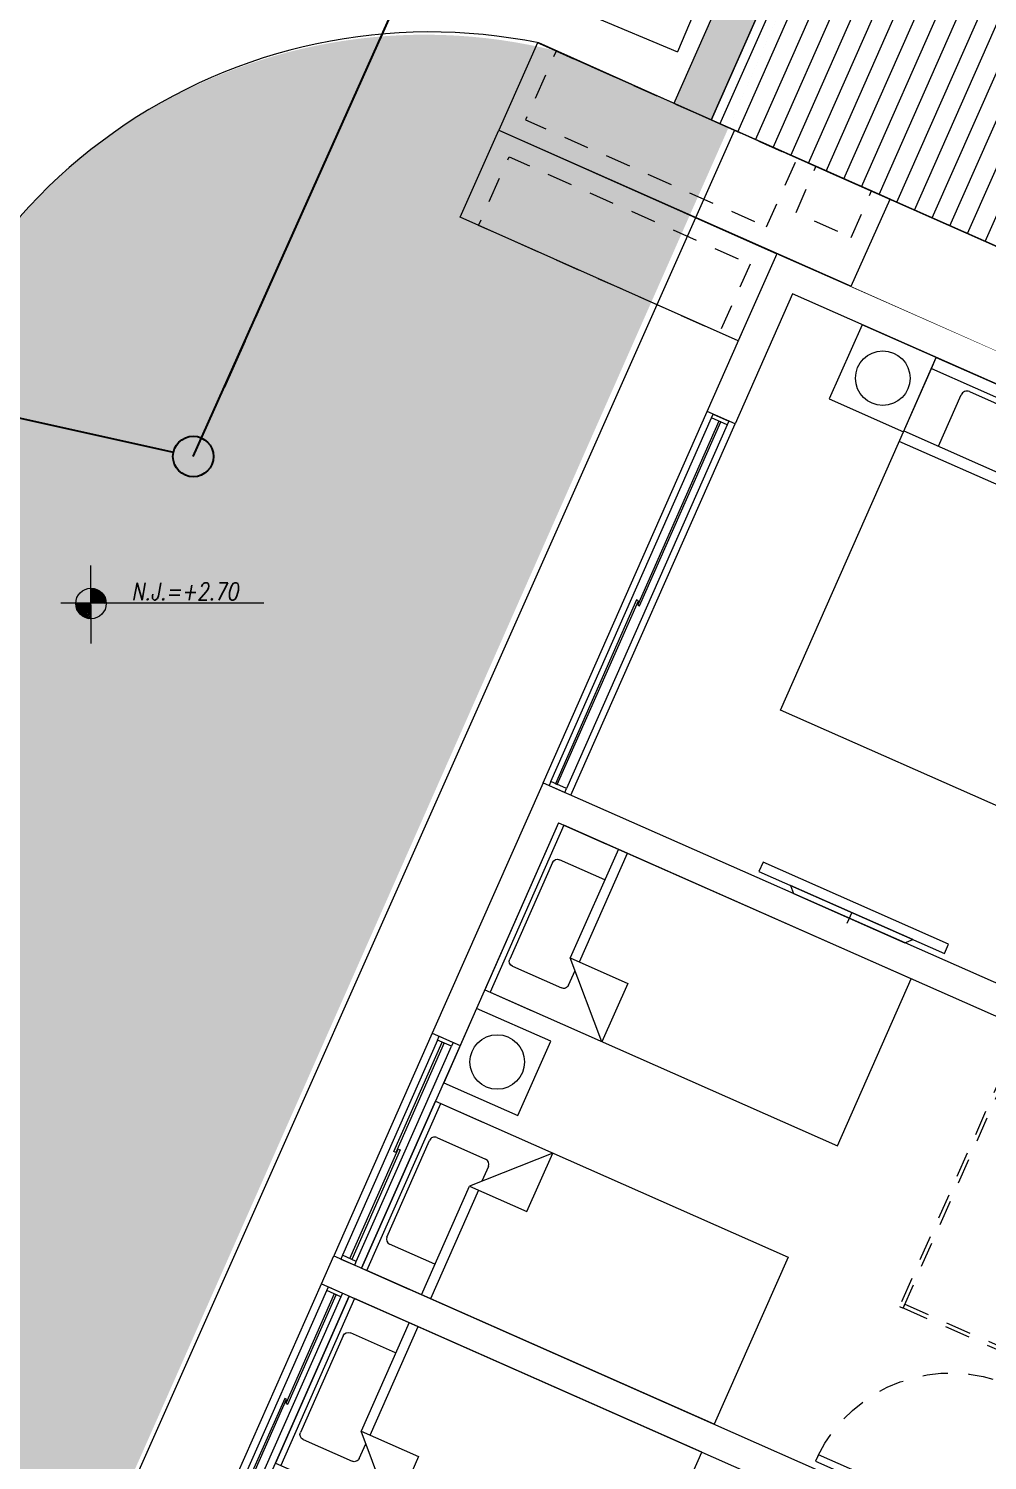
# Model space of a CAD drawing. Header units: millimetres. Extents: x 2471 to 2909, y 1327 to 1568.
# Drawn here: x 2627.11 to 2631.84, y 1406.07 to 1413.12 of the extents above; entities that cross this region are included whole.
import ezdxf
from ezdxf.enums import TextEntityAlignment as Align
from ezdxf.xclip import XClip

# ---------------------------------------------------------------- set-up
doc = ezdxf.new("R2010")
doc.units = ezdxf.units.MM
doc.header["$XCLIPFRAME"] = 2
doc.set_wipeout_variables(frame=1)
for name, pattern in [('1P$0$HIDDEN2', [0.1875, 0.125, -0.0625]), ('ACAD_ISO07W100', [3, 0, -3]), ('DASHED2', [0.375, 0.25, -0.125]), ('HIDDEN', [0.375, 0.25, -0.125]), ('HIDDEN2', [0.1875, 0.125, -0.0625])]:
    doc.linetypes.add(name, pattern=pattern)
doc.layers.get('0').update_dxf_attribs({"color": 251, "lineweight": 9})
for name, color, linetype, lineweight in [('000 SOS 911 TUB. ENTERRADA  ACI', 5, 'DASHED2', 25), ('A-04', 251, 'Continuous', 13), ('A-ESTRUCTURA-HATCH', 251, 'Continuous', 13), ('A-MOBILIARIO', 251, 'Continuous', 13), ('A-MURO BAJO', 251, 'Continuous', 13), ('A-MUROS', 251, 'Continuous', 13), ('A-PROYECCIONES', 251, 'HIDDEN', 13), ('A_30_DispositivosSanit', 251, 'Continuous', 13), ('A_30_TableroElect', 251, 'Continuous', 13), ('A_50_TextoIndicaciones', 251, 'Continuous', 13), ('DLP_MOBILIARIO FIJO', 251, 'Continuous', 13), ('DLP_VERDE', 251, 'Continuous', 13), ('HATCH-PISOS', 251, 'Continuous', 13)]:
    doc.layers.add(name, color=color, linetype=linetype, lineweight=lineweight)
doc.styles.add('ESC-50', font='romans.shx', dxfattribs={"width": 0.9, "height": 0.1})
doc.styles.add('R80', font='romans.shx', dxfattribs={"width": 0.8, "oblique": 15, "height": 0.1})
doc.styles.add('R80-200', font='romans.shx', dxfattribs={"width": 0.8, "oblique": 10, "height": 0.2})
doc.linetypes.add('Fire-50-Wall', pattern='A,0.5,-0.075,["I",ESC-50,S=1,R=0,X=-0.03,Y=-0.05],-0.05', length=0.625)
pattern_1 = [(252.5, (2602.003372123923, 1377.167652425175), (0.1028379063742485, -0.1371042579803463), [0, -0.1351280000000002, 0, -0.1511300000000002, 0, -0.1444625000000001]), (222.5, (2602.003372123923, 1377.167652425175), (0.01502412461654387, -0.2957586482645719), [0, -0.07289800000000009, 0, -0.1217930000000001, 0, -0.04667250000000005]), (182.5, (2602.092943942516, 1377.230371287843), (-0.2264915386418957, -0.1592051501849951), [0, -0.04445000000000005, 0, -0.1600200000000002, 0, -0.2089150000000002]), (172.5, (2602.092943942516, 1377.230371287843), (-0.1741606377632481, -0.2171998499440062), [0, -0.02222500000000002, 0, -0.1049020000000001, 0, -0.1200150000000001])]

# ---------------------------------------------------------------- blocks, each defined once
blk = doc.blocks.new('TRAZO 2')
at = {"layer": 'HATCH-PISOS'}
h = blk.add_hatch(dxfattribs=at)
h.set_pattern_fill('HEX', color=8, scale=0.007500000000000042, angle=66.1256838238548)
h.set_pattern_definition([(66.12568382385481, (167.5985727950756, 222.9870160585269), (-0.03771539725206056, 0.01669294101457645), [0.02381250000000024, -0.04762500000000048]), (186.125683823854, (167.5985727950756, 222.9870160585269), (0.004401187643531906, -0.04100896264139452), [0.02381250000000005, -0.0476250000000001]), (126.1256838238548, (167.608210469858, 223.0087910741568), (-0.0333142096085287, -0.0243160216268181), [0.02381250000000025, -0.0476250000000005])])
h.paths.add_polyline_path([(60.49888362819911, 66.17096494231373), (61.7857628990896, 69.0784910870716), (61.96864547152654, 68.99754677526653), (60.68176620069426, 66.09002057183534)])
h = blk.add_hatch(dxfattribs=at)
h.set_pattern_fill('ANSI31', color=8, scale=0.03000000000000017, angle=201.1256838238548)
h.set_pattern_definition([(246.1256838238548, (84.20760084805079, 29.95617962721735), (0.08709997900260327, -0.03855069594373324), [])])
h.paths.add_polyline_path([(62.2089132698602, 65.41410099901259), (63.49577573788702, 68.32160142064095), (61.96863329532789, 68.997519264929), (60.68162278592354, 66.08969657495618)])
blk.add_line((60.68181019960321, 66.08999938238412), (61.96863329532789, 68.997519264929))
at = {"color": 8}
blk.add_line((62.30035681789741, 65.37362780701369), (60.77325374769862, 66.049526209943), dxfattribs=at)
for points in [[(60.49888362819911, 66.17096494231373), (61.7857628990896, 69.0784910870716), (61.96864547152654, 68.99754677526653), (60.68176620069426, 66.09002057183534)], [(62.2089132698602, 65.41410099901259), (63.49577573788702, 68.32160142064095), (61.96863329532789, 68.997519264929), (60.68162278592354, 66.08969657495618)]]:
    blk.add_lwpolyline(points, close=True)
blk = doc.blocks.new('EST P1')
at = {"layer": 'A-ESTRUCTURA-HATCH'}
h = blk.add_hatch(dxfattribs=at)
h.set_pattern_fill('ANSI31', color=256, scale=0.02, angle=-1.27e-14)
h.set_pattern_definition([(44.99999999999999, (-226392.077087921, -8188203.059610654), (-0.04490128060534576, 0.04490128060534578), [])])
h.paths.add_polyline_path([(-3.609998156578513, 5.049997552298009), (-3.610000176762696, 4.849997552111745), (-44.785000133008, 4.84999814722687), (-44.78500010908465, -0.1500023566186428), (-46.9899987593235, -0.1500020446255803), (-46.98999930798891, -11.15000239294022), (-3.609999100328423, -11.15005090925843), (-3.609999100328423, -11.40005090925843), (-47.23999938514316, -11.40005881432444), (-47.23999953552266, 0.1499976431950927), (-45.03499953550636, 0.1499976431950927), (-45.0350001337647, 5.049998153932393)])
h.paths.add_polyline_path([(5.875668717722874, 4.849997540004551), (5.875668724213028, 5.04999746195972), (35.53000006324146, 5.049996703863144), (35.53000006324146, 4.849997698329389)])
h.paths.add_polyline_path([(47.9150172030495, 5.049996227957308), (35.58000069746049, 5.049997348338366), (35.58000069746049, 4.849997348152101), (47.9150167714979, 4.849997607059777)])
h.paths.add_polyline_path([(51.86500159354182, 4.849997512064874), (53.37567124809721, 4.84999814722687), (53.37566821934888, 5.049995731562376), (51.86500180143048, 5.049995731562376)])
edge = h.paths.add_edge_path()
edge.add_arc((63.30066905260901, -0.1500025354325771), 9.699999993899837, 359.9999991583288, 539.9999991583288)
edge.add_line((53.60066905870917, -0.1500023929402232), (53.80066905872081, -0.1500023929402232))
edge.add_arc((63.30066905263811, -0.1500025345012546), 9.4999999939173, 0.904707007975901, 179.9999991462264, ccw=False)
edge.add_line((72.79948476422578, -2.6654452085495e-06), (70.35068066572421, 2.236943691968918e-05))
edge.add_line((70.35068066572421, 2.236943691968918e-05), (70.35067913253442, -0.1499448418617249))
edge.add_line((70.35067913253442, -0.1499448418617249), (73.00066904650885, -0.150002677924931))
edge = h.paths.add_edge_path()
edge.add_arc((63.30071679371758, -0.1499939998611808), 3.299962339182982, 0.0008535084975947384, 49.99468487219946)
edge.add_line((65.42212619486963, 2.377727027982473), (65.4221670004481, -0.1499835988506675))
edge.add_line((65.4221670004481, -0.1499835988506675), (65.27216700115241, -0.1499896282330155))
edge.add_line((65.27216700115241, -0.1499896282330155), (65.27206754402141, 2.496426238678396))
edge.add_arc((63.30066965197329, -0.1500051133334637), 3.300001295406272, 53.31658296793058, 179.9999577317531)
edge.add_line((60.00066835692269, -0.1500026788562536), (59.80066835691105, -0.1500026788562536))
edge.add_arc((63.30067374499049, -0.1500072199851274), 3.50000538808239, 2.4573619850427235, 179.9999256608235, ccw=False)
edge.add_line((66.79746054686257, 5.869567394256592e-05), (69.45068066581734, 3.157090395689011e-05))
edge.add_line((69.45068066581734, 3.157090395689011e-05), (69.45067913254024, -0.1499448418617249))
edge.add_line((69.45067913254024, -0.1499448418617249), (66.60067913253442, -0.1499448418617249))
h.paths.add_polyline_path([(-3.559999100340065, -11.15003591403365), (35.53000069747213, -11.15003591403365), (35.53000069747213, -11.40006590355188), (-3.559999100340065, -11.40006590355188)])
h.paths.add_polyline_path([(35.58000069746049, -11.1500659417361), (71.88000514594023, -11.1501255556941), (71.88000514594023, -11.40006201900542), (35.58000069746049, -11.40000240504742)])
blk = doc.blocks.new('A$C47ad906b')
at = {"linetype": 'ACAD_ISO07W100'}
blk.add_blockref('EST P1', (27.08587306272238, 53.63165718247183), dxfattribs=at)
blk = doc.blocks.new('TD_P1$0$N.01b')
at = {"layer": 'A-MUROS'}
blk.add_line((0.1499984167276125, 11.47500247809804, 3.329560729041953e-07), (0.1499984170018251, 12.87500808595587, -1.825086786690582e-06), dxfattribs=at)
blk = doc.blocks.new('1 PLAZA')
for p, q in [((-0.4499777161531713, 0), (0.4499777161531713, 0)), ((-0.4499777161531713, 0), (-0.4499777161531713, -0.2550762602752457)), ((0.4499777161531713, 0), (0.4499777161531713, -0.2550762602752457)), ((-0.2592074873723504, -0.0513127661681665), (0.2619243339604509, -0.0513127661681665)), ((-0.2859481033970041, -0.3220918094482386), (-0.2859481033970041, -0.0780533821925929)), ((0.2886649499851046, -0.0780533821925929), (0.2886649499851046, -0.3415375854212926)), ((-0.4499505476874221, -0.3220918094482386), (0.135649886104602, -0.3220918094482386)), ((0.4500116767358123, -0.6318123204912354), (0.135649886104602, -0.3220918094482386)), ((0.135649886104602, -0.3220918094482386), (0.135649886104602, -0.6318123204912354)), ((0.135649886104602, -0.3709950480340467), (-0.4499505476874221, -0.3709950480340467)), ((0.2619243339604509, -0.3682782014459462), (0.182526809943738, -0.3682782014459462)), ((0.135649886104602, -0.6318123204912354), (0.4500116767358123, -0.6318123204912354))]:
    blk.add_line(p, q)
blk.add_lwpolyline([(-0.4499777161531713, -1.89999999999986), (-0.4499777161531713, -0.0286723779340719), (0.4499777161531713, -0.0286723779340719), (0.4499777161531713, -1.89999999999986)], close=True)
for centre, start, end in [((-0.2592074873723504, -0.0780533821925929), 90, 180), ((0.2619243339604509, -0.0780533821925929), 0, 90), ((0.2619243339604509, -0.3415375854212926), 270, 0)]:
    blk.add_arc(centre, 0.0267406160245618, start, end)
blk = doc.blocks.new('VELADOR')
blk.add_lwpolyline([(-3.78540304e-07, 0.4000002069469704), (-3.78540304e-07, 2.069469707e-07), (0.3999996214596963, 2.069469707e-07), (0.3999996214596963, 0.4000002069469704)], close=True)
blk.add_circle((0.1999996214596962, 0.20000020694697), 0.1343855865280572)
blk = doc.blocks.new('A$C4BFA03A9')
for points in [[(0.06000018045665456, -0.5), (0.1100001804568365, -0.5), (0.1100001804568365, 0.5000000000000284), (0.06000018045665456, 0.5000000000000284)], [(0.03000018045668185, -0.3000000000000114), (0.06000018045665456, -0.3299999999999841), (0.06000018045665456, 0.3300000000000125), (0.03000018045668185, 0.3000000000000114)]]:
    blk.add_lwpolyline(points, close=True)
at = {"layer": 'A-PROYECCIONES', "ltscale": 0.15}
blk.add_line((0.06000018045665456, 0), (0, 0), dxfattribs=at)
blk = doc.blocks.new('CAMA 2PLAZAS C_VELADOR')
at = {"layer": 'A-MOBILIARIO'}
for p, q in [((-1.849946584286015, -0.0599999755255567), (-1.849892390794678, -5.68e-14)), ((-1.849892390794678, -5.68e-14), (-0.3998923907946903, -5.68e-14)), ((-0.3998923907946903, -5.68e-14), (-0.3998923907946903, -0.0599999755255567))]:
    blk.add_line(p, q, dxfattribs=at)
at = {"layer": 'A-MOBILIARIO', "linetype": 'Continuous'}
for p, q in [((-1.849946584286129, -0.05999997552544301), (-0.3999458065079864, -0.05999997552544301)), ((-1.849946584286129, -1.900000000000034), (-1.849946584286129, -0.05999997552544301)), ((-0.3999458065079864, -0.05999997552544301), (-0.3999458065079864, -1.900000000000034)), ((-1.66327913984159, -0.3957744199699391), (-1.66327913984159, -0.1183955923233384)), ((-1.632657967488139, -0.0877744199698896), (-1.208566978861625, -0.0877744199698896)), ((-1.177945806508176, -0.1183955923233384), (-1.177945806508176, -0.3957744199699391)), ((-1.071945806508181, -0.3957744199699391), (-1.071945806508181, -0.1183955923233384)), ((-1.041324634154674, -0.0877744199698896), (-0.6172336455281596, -0.0877744199698896)), ((-0.5866124731747107, -0.1183955923233384), (-0.5866124731747107, -0.4118199142831715)), ((-1.849946584286129, -0.3959999755255126), (-0.7546124731747739, -0.3959999755255126)), ((-0.3999458065079864, -0.7506666421922433), (-0.7546124731747739, -0.3959999755255126)), ((-0.7546124731747739, -0.3959999755255126), (-0.7546124731747739, -0.7506666421922433)), ((-0.7546124731747739, -0.4519999755255526), (-1.849946584286129, -0.4519999755255526)), ((-0.6172336455281596, -0.4424410866366202), (-0.7081558065080742, -0.4424410866366202)), ((-0.7546124731747739, -0.7506666421922433), (-0.3999458065079864, -0.7506666421922433)), ((-0.3999458065079864, -1.900000000000034), (-1.849946584286129, -1.900000000000034))]:
    blk.add_line(p, q, dxfattribs=at)
at = {"layer": 'A-MOBILIARIO'}
for points in [[(-2.249946584286675, -0.3999999999999772), (-1.849946584286668, -0.3999999999999772), (-1.849946584286668, 0), (-2.249946584286675, 0)], [(-0.4000000000000057, -0.3999999999999772), (0, -0.3999999999999772), (0, 0), (-0.4000000000000057, 0)]]:
    blk.add_lwpolyline(points, close=True, dxfattribs=at)
for centre in [(-2.049946584286669, -0.1999999999999886), (-0.2000000000000028, -0.1999999999999886)]:
    blk.add_circle(centre, 0.1343855865280572, dxfattribs=at)
at = {"layer": 'A-MOBILIARIO', "linetype": 'Continuous'}
for centre, start, end in [((-1.632657967488139, -0.1183955923233384), 90, 180), ((-1.208566978861625, -0.1183955923233384), 0, 90), ((-1.041324634154674, -0.1183955923233384), 90, 180), ((-0.6172336455281596, -0.1183955923233384), 0, 90), ((-0.6172336455281596, -0.4118199142831715), 270, 0)]:
    blk.add_arc(centre, 0.0306211723534631, start, end, dxfattribs=at)
blk = doc.blocks.new('*U844')
for p, q in [((0.01000000000002288, 0.7549999999999841), (0.01000000000002288, 0.8)), ((0.1000000000000001, 0.7649999999999748), (0.1000000000000002, 0.8)), ((0.05500000000001258, 0.7549999999999841), (0.01000000000002288, 0.7549999999999841)), ((0.1000000000000001, 0.7649999999999748), (0.05500000000001258, 0.7649999999999748)), ((0.05500000000001258, 0.7549999999999841), (0.05500000000001258, 0.7649999999999748)), ((0.0550000000000125, 0.04499999999998749), (0.0100000000000227, 0.04499999999998749)), ((0.0100000000000227, 0.04499999999998749), (0.0100000000000227, 0)), ((0.0550000000000125, 0.04499999999998749), (0.0550000000000125, 0.03499999999999662)), ((0.1, 0.03499999999999662), (0.0550000000000125, 0.03499999999999662)), ((0.1, 0.03499999999999662), (0.1, 0))]:
    blk.add_line(p, q)
blk.add_lwpolyline([(0.8299999999999961, 0.06999999999999731), (0.8299999999999961, 0.03499999999999662), (0.1, 0.03499999999999662), (0.1, 0.06999999999999731)], close=True)
at = {"color": 7, "linetype": 'HIDDEN2'}
blk.add_arc((0.09958193902158569, 0.0340284063912646), 0.7309717131584941, 2.230145855365211, 89.96723111097609, dxfattribs=at)
blk = doc.blocks.new('VP.120')
at = {"layer": 'A-MURO BAJO'}
for p, q in [((0, 0), (1.199999999982538, -1.30385160446167e-08)), ((1.746229827404022e-10, -0.1499999994412065), (1.200000000157161, -0.1500000115483999))]:
    blk.add_line(p, q, dxfattribs=at)
at = {"layer": 'DLP_MOBILIARIO FIJO', "color": 251}
for p, q in [((0.01999999921781637, -0.03750001229536792), (1.179999999586016, -0.03750001229536792)), ((1.179999999585107, -0.112500012295186), (0.01999999846111677, -0.1125000123133759))]:
    blk.add_line(p, q, dxfattribs=at)
at = {"layer": 'DLP_MOBILIARIO FIJO', "color": 6}
for points in [[(-7.808012014720589e-10, -0.112500012295186), (0.01999999921918061, -0.112500012295186), (0.01999999921781637, -0.03750001229536792), (-7.685230229981244e-10, -0.03750001229172994)], [(1.199999999585089, -0.112500012295186), (1.179999999585107, -0.112500012295186), (1.179999999586016, -0.03750001229536792), (1.19999999957281, -0.03750001229172994)]]:
    blk.add_lwpolyline(points, close=True, dxfattribs=at)
at = {"layer": 'DLP_MOBILIARIO FIJO'}
for points, elevation in [([(0.6099999994021346, -0.06250001252874426), (0.01999999921827111, -0.06250001252874426), (0.01999999921827111, -0.07250001208149115), (0.6099999994021346, -0.07250001208149115)], 2.234202538158774e-07), ([(0.5899999994021528, -0.08750001206135494), (1.180000085907068, -0.08750001206135494), (1.180000085907068, -0.07750001250860805), (0.5899999994021528, -0.07750001250860805)], -2.234202538192834e-07)]:
    blk.add_lwpolyline(points, close=True, dxfattribs=dict(at, elevation=elevation))
blk = doc.blocks.new('TD_PT$0$DPTO 75')
at = {"layer": 'A-MURO BAJO'}
for p, q in [((-9.750016261131805, 5.850000272161196), (-11.75001626140102, 5.850000256096791)), ((-9.750016261306428, 5.70000027271999), (-11.75001626157564, 5.700000257586908))]:
    blk.add_line(p, q, dxfattribs=at)
at = {"layer": 'A-MUROS'}
for p, q in [((-11.75001626275889, 5.850000256096791), (-12.60001595772474, 5.850000256392377)), ((-11.75001626157564, 5.700000257586908), (-11.75001626275889, 5.850000256096791)), ((-9.750016261131805, 5.850000272161196), (-9.750016271190361, 2.450000307486789)), ((-9.750016261131805, 5.850000272161196), (-8.400016262241934, 5.85000027576325)), ((-8.400016262241934, 5.850000275630009), (-8.400016261826295, 5.700000275629918)), ((-7.200016261131623, 5.850000283820464), (-7.200016271190634, 2.450000307486789)), ((-7.050016261131532, 5.850000281771827), (-7.200016261131623, 5.850000283820464)), ((-7.050016261131532, 5.850000281771827), (-7.050016271190088, 2.450000307486789)), ((-12.45001621428401, 1.550000308081056), (-12.45001620999301, 5.700000257882493)), ((-12.45001620999301, 5.700000257779266), (-11.75001626157564, 5.700000257586908)), ((-9.600016271476306, 5.700000272606303), (-9.600016270923334, 2.600000307041682)), ((-9.600016271476306, 5.700000272606303), (-8.400016261826295, 5.700000264273058))]:
    blk.add_line(p, q, dxfattribs=at)
at = {"layer": 'A-PROYECCIONES', "ltscale": 0.5, "elevation": -2.12980805418827e-06}
for points in [[(-8.10001575906086, 3.200000312226621), (-8.10001575906086, 3.180000312226639), (-9.600016270908327, 3.180000305774684), (-9.600016270908327, 3.200000305774665)], [(-8.120015759060841, 2.600000243483009), (-8.100017832534611, 2.600000243483009), (-8.100017832534611, 3.180000312226639), (-8.120015759060841, 3.180000312226639)]]:
    blk.add_lwpolyline(points, close=True, dxfattribs=at)
at = {"layer": 'DLP_MOBILIARIO FIJO', "color": 251}
for p, q in [((-9.770016260753437, 5.817500259121061, -3.018104180019039e-06), (-11.73001626140831, 5.817500256095173, -2.975653726997364e-06)), ((-11.73001626140694, 5.732500256095136, -2.975653726997364e-06), (-9.770016259996737, 5.732500259102835, -3.018104180019039e-06))]:
    blk.add_line(p, q, dxfattribs=at)
at = {"layer": 'DLP_MOBILIARIO FIJO', "color": 6, "elevation": -2.997988487685432e-06}
for points in [[(-11.75001626140693, 5.732500256095136), (-11.73001626140694, 5.732500256095136), (-11.73001626140831, 5.817500256095173), (-11.75001626139465, 5.817500256098356)], [(-9.750016261733435, 5.732500259269727), (-9.770016261732962, 5.732500259269727), (-9.770016261732053, 5.817500259269764), (-9.750016261745259, 5.817500259272947)]]:
    blk.add_lwpolyline(points, close=True, dxfattribs=at)
at = {"layer": 'DLP_MOBILIARIO FIJO'}
for points, elevation in [([(-10.76001626133848, 5.792500257142365), (-9.770016260753891, 5.79250025888723), (-9.770016260753891, 5.782500259334483), (-10.76001626133848, 5.782500257589618)], -2.774568233869554e-06), ([(-10.74001626133895, 5.767500257610209), (-11.73001634772936, 5.767500256328731), (-11.73001634772936, 5.777500255881478), (-10.74001626133895, 5.777500257162956)], -3.221408741504714e-06)]:
    blk.add_lwpolyline(points, close=True, dxfattribs=dict(at, elevation=elevation))
blk.add_blockref('VP.120', (-8.40001626185449, 5.850000275630009, -3.018104180019039e-06))
at = {"xscale": -1}
blk.add_blockref('VP.120', (-5.850016261148994, 5.850000276640912, -2.273935458125242e-06), dxfattribs=at)
at = {"layer": 'A-MOBILIARIO', "extrusion": (-4.490675959999595e-08, 3.602857030000204e-08, 0.9999999999999984)}
blk.add_blockref('1 PLAZA', (-9.15003855533206, 5.700000272615409, -2.382668721412113e-06), dxfattribs=at)
at = {"layer": 'A-MOBILIARIO', "extrusion": (-4.490675959999623e-08, -3.602857030000193e-08, -0.9999999999999984), "zscale": -1}
blk.add_blockref('VELADOR', (8.200016645271685, 5.300000061503401, 2.819757438609714e-06), dxfattribs=at)
at = {"layer": 'A-MOBILIARIO', "extrusion": (-4.490675959999627e-08, -3.602857030000192e-08, -0.9999999999999984), "zscale": -1}
blk.add_blockref('1 PLAZA', (7.649993978127598, 5.700000279088663, 2.396700959122943e-06), dxfattribs=at)
at = {"layer": 'A-MOBILIARIO', "extrusion": (-4.490675959999599e-08, 3.602857030000202e-08, 0.9999999999999984)}
blk.add_blockref('1 PLAZA', (-6.600038545797632, 5.700000273402479, -1.756510567911742e-06), dxfattribs=at)
at = {"layer": 'A-MOBILIARIO', "extrusion": (-4.490675959999975e-08, 3.602857029999981e-08, -0.9999999999999984), "zscale": -1.000000000000001, "rotation": 270}
blk.add_blockref('CAMA 2PLAZAS C_VELADOR', (12.45001621229955, 3.075107867240795, 2.958224634280696e-06), dxfattribs=at)
at = {"layer": 'A-MOBILIARIO', "xscale": -1}
blk.add_blockref('A$C4BFA03A9', (-9.720016137503535, 4.200054062477193, -3.060974631989804e-06), dxfattribs=at)
at = {"layer": 'A-MOBILIARIO', "rotation": 90}
blk.add_blockref('*U844', (-7.200016271190634, 2.44000030511279, -3.018104180019039e-06), dxfattribs=at)
blk = doc.blocks.new('A$C8ed94f2e')
blk.add_blockref('TD_P1$0$N.01b', (22.90000175626653, 0.5000287218300521, -4.488486714346604e-07))
at = {"xscale": -1}
blk.add_blockref('TD_PT$0$DPTO 75', (10.44998458629243, 7.525036551393242, -2.337771694018741e-06), dxfattribs=at)
blk = doc.blocks.new('IS_PLANTA GENERAL')
for p, q in [((3.984692245634506, -126.1687851296738), (2.96869207319105, -128.5800884049386)), ((2.554000119765988, -128.4053583741188), (2.968692073103739, -128.5800884049386))]:
    blk.add_line(p, q)
blk = doc.blocks.new('ELECTRICAS')
at = {"color": 3}
blk.add_wipeout([(227584.10348591738, 8188102.278110388), (227582.7329309094, 8188102.887673362), (227583.1148533253, 8188103.7464743825), (227585.76215474578, 8188102.5649038395), (227585.57491794805, 8188102.141422565), (227584.30231164885, 8188102.706521395)], dxfattribs=at).dxf.layer = 'A_30_TableroElect'
at = {"flags": 128}
blk.add_lwpolyline([(227584.6608901506, 8188102.547087384), (227584.8518610809, 8188102.976539022), (227583.1148533253, 8188103.746474382), (227582.9238865725, 8188103.31703252)], close=True, dxfattribs=at)
at = {"linetype": '1P$0$HIDDEN2', "flags": 128}
for points in [[(227584.2437414278, 8188102.839555835), (227584.3941273166, 8188103.177742726), (227583.2062741046, 8188103.705951806), (227583.0558918775, 8188103.367773369)], [(227584.1624744912, 8188102.656816814), (227584.0120699364, 8188102.318638223), (227582.8242524122, 8188102.84692755), (227582.9746531411, 8188103.185097759)], [(227584.6610650613, 8188102.7877403), (227584.7604873093, 8188103.017172294), (227584.4863712423, 8188103.139067743), (227584.386949104, 8188102.909641628)]]:
    blk.add_lwpolyline(points, close=True, dxfattribs=at)
at = {"flags": 128}
blk.add_lwpolyline([(227584.2944822205, 8188102.707550743), (227584.1034895578, 8188102.278108769), (227582.7329309094, 8188102.887673362), (227582.9239191111, 8188103.317105684), (227584.2944822205, 8188102.707550743)], dxfattribs=at)
blk = doc.blocks.new('SIM NIVEL PLANTA')
at = {"linetype": 'Continuous'}
h = blk.add_hatch(dxfattribs=at)
h.set_pattern_fill('_USER', color=256, scale=0.0999963382923852, angle=45, style=0, pattern_type=0)
h.set_pattern_definition([(45, (35396.10580914898, 26516.48920438578), (-0.0707080889003696, 0.0707080889003696), [])])
h.paths.add_polyline_path([(-17.03192196782002, 1e-16), (-15.53208676343602, 1e-16, 0.4092090227661144), (-17.03192196782002, 1.474380134766136)])
h.paths.add_polyline_path([(-18.53175717220401, -1e-16, 0.4192358746569979), (-17.03192196782002, -1.525729753993459), (-17.03192196782002, 0)])
for p, q in [((-17.03192196782002, -3.974827738415029), (-17.03192196782002, 3.71603278895526)), ((0, 0), (-20, 0))]:
    blk.add_line(p, q)
blk.add_circle((-17.03192196782002, -0.0256748096136619), 1.500054944379798, dxfattribs=at)
at = {"style": 'R80'}
blk.add_attdef('N.P.T.+0.00', text='', height=2.029999999999998, dxfattribs=at).set_placement((-7.766043381718013, 2.014999999999999), align=Align.MIDDLE_CENTER)

msp = doc.modelspace()

# ---------------------------------------------------------------- linework, layer by layer
at = {"layer": '000 SOS 911 TUB. ENTERRADA  ACI', "elevation": -5.787903163890739e-08}
msp.add_lwpolyline([(2627.921945784766, 1411.01624220812), (2629.688089492848, 1414.965837245967)], dxfattribs=at)
at = {"layer": '000 SOS 911 TUB. ENTERRADA  ACI', "color": 1, "linetype": 'Fire-50-Wall', "lineweight": 30}
for points, elevation in [([(2627.921945784766, 1411.01624220812), (2629.688089492848, 1414.965837245967)], -5.787903163796528e-08), ([(2623.53888346837, 1411.989458239798), (2627.824323317241, 1411.037918320086)], -9.59198929132944e-07)]:
    msp.add_lwpolyline(points, dxfattribs=dict(at, elevation=elevation))
msp.add_circle((2627.921945784708, 1411.01624220812, -9.59198929132944e-07), 0.1, dxfattribs=at)

# ---------------------------------------------------------------- block references
at = {"rotation": 0.008731308866726288}
msp.add_blockref('TRAZO 2', (2569.801711180967, 1346.574673914169, -2.55348877945221e-06), dxfattribs=at)

# ---------------------------------------------------------------- next in the draw order: block references
at = {"linetype": 'ACAD_ISO07W100'}
ref = msp.add_blockref('A$C47ad906b', (2601.728454235148, 1500.834873529901, -2.304718188154694e-09), dxfattribs=dict(at, rotation=257.382711444673))
XClip(ref).set_block_clipping_path([(-32.77710999548435, 2.2226421867962927), (98.96615245100111, 2.2311685525346547), (98.96582661475986, 7.231224972754717), (99.7946497676894, 7.231278989929706), (100.08608320448548, 13.481463528471068), (100.176612354815, 17.314981514588), (100.32678451668471, 20.530439506517723), (97.17119621951133, 20.67732101166621), (93.53380543459207, 23.280716648325324), (85.41223580669612, 23.279833930078894), (85.41217793151736, 21.808750877389684), (84.86857534665614, 21.459551773732528), (84.2744105560705, 21.01401810324751), (83.7236675163731, 20.53151851356961), (83.22179840318859, 20.020823718979955), (82.91194829251617, 19.664258553879336), (82.69026670884341, 19.38575214636512), (82.420844219625, 19.017134400783107), (81.52532524056733, 21.681570396991447), (-19.037432584911585, 21.6816708042752), (-22.95227990951389, 17.248210166580975), (-26.321719695813954, 13.732875738991424), (-31.40991248935461, 12.208078899187967), (-35.66280288435519, 13.13839321071282)])

# ---------------------------------------------------------------- next in the draw order: block references
at = {"layer": 'A-04', "rotation": 66.14799869813692}
msp.add_blockref('A$C8ed94f2e', (2633.709880679052, 1385.525416527694, -5.788009552073893e-08), dxfattribs=at)

# ---------------------------------------------------------------- next in the draw order: block references
at = {"layer": 'A_30_DispositivosSanit'}
msp.add_blockref('IS_PLANTA GENERAL', (2627.338857165879, 1541.59026302286), dxfattribs=at)
at = {"layer": 'A_50_TextoIndicaciones'}
ref = msp.add_blockref('SIM NIVEL PLANTA', (2628.269529568315, 1410.293293420044, -3.362277385823111e-06), dxfattribs=dict(at, xscale=0.04999999999999999, yscale=0.04999999999999999, zscale=0.04999999999999999, rotation=0.009024318233188236))
ref.add_attrib('N.P.T.+0.00', 'N.J.=+2.70', dxfattribs={"layer": '0', "height": 0.08533333333333337, "rotation": 0.009024320776549822, "style": 'R80-200', "oblique": 10, "width": 0.7999999999999997}).set_placement((2627.881211535823, 1410.393982261238, -3.362277385823111e-06), align=Align.TOP_CENTER)

# ---------------------------------------------------------------- next in the draw order: block references
at = {"layer": 'A_30_TableroElect'}
msp.add_blockref('ELECTRICAS', (-224953.496460749, -8186690.692226824, 1.123109940365119e-06), dxfattribs=at)

# ---------------------------------------------------------------- next in the draw order: hatches: boundary and pattern name
at = {"layer": 'DLP_VERDE'}
h = msp.add_hatch(dxfattribs=at)
h.set_pattern_fill('AR-SAND', color=256, scale=0.003500000000000004, angle=215)
h.set_pattern_definition(pattern_1)
edge = h.paths.add_edge_path()
edge.add_arc((2628.33797314221, 1431.864444354368), 1.535842447226478, 278.5800061135286, 432.4274847539338)
edge.add_line((2628.801663345446, 1433.328617643384), (2623.304139577165, 1434.559286667784))
edge.add_line((2623.304139577165, 1434.559286667784), (2618.268767353547, 1412.066020861087))
edge.add_spline(control_points=[(2628.567115837526, 1430.345730723632), (2628.34249664461, 1430.310832787124), (2628.08453291421, 1430.245613509608), (2627.291995958796, 1429.980111480509), (2626.791577955729, 1429.71329946891), (2625.85747854699, 1429.061730340873), (2625.4259024079, 1428.679180193511), (2624.62098156887, 1427.821923904871), (2624.250389553744, 1427.349309105245), (2623.281290938633, 1425.89388925564), (2622.771226295233, 1424.836257359763), (2622.203655718818, 1423.091641678294), (2622.04870442309, 1422.43598832917), (2621.862456014343, 1421.1351050444), (2621.831583517974, 1420.482828244386), (2621.904656991268, 1419.471531937649), (2621.95867347018, 1419.09850876574), (2622.122057668944, 1418.422706159582), (2622.22020748772, 1418.118989327741), (2622.418009605513, 1417.659542219532), (2622.499817509429, 1417.494271668424), (2622.511415935841, 1417.48057826404)], knot_values=[3.472658187237469, 3.472658187237469, 3.472658187237469, 3.472658187237469, 3.595041864385687, 3.595041864385687, 3.863290737564193, 3.863290737564193, 4.1315396107427, 4.1315396107427, 4.399788483921207, 4.399788483921207, 4.901220060216753, 4.901220060216753, 5.197949195689852, 5.197949195689852, 5.494678331162952, 5.494678331162952, 5.67429922290976, 5.67429922290976, 5.822738992676774, 5.822738992676774, 5.908770345547795, 5.908770345547795, 5.908770345547795, 5.908770345547795], degree=3, periodic=0)
edge.add_arc((2615.858733246939, 1413.738364381534), 7.632977905313339, 17.79162025092726, 29.35827608135045)
edge.add_line((2623.126657051521, 1416.070666950015), (2622.745743567931, 1415.948382179072))
edge.add_arc((2615.847887505973, 1413.733961366867), 7.244589552784352, 0.3416970405650235, 17.79820416722976)
edge.add_line((2618.37804904882, 1412.554187794966), (2621.854051427821, 1411.775789748696))
edge.add_arc((2622.072505864307, 1412.75163689517), 0.9999999965939448, 257.3817291343814, 357.2729483701759)
edge.add_arc((2603.960192592225, 1413.614362603804), 19.13284830334138, 357.272948548561, 360.6652931535044)
edge.add_line((2619.006145111161, 1412.413535202672), (2619.006172365152, 1412.413529099715))
edge.add_line((2618.35528308423, 1412.452491064375), (2618.290437624578, 1412.162823072453))
edge.add_line((2618.290437624578, 1412.162823072453), (2618.29061279707, 1412.163605574337))
h = msp.add_hatch(dxfattribs=at)
h.set_pattern_fill('AR-SAND', color=256, scale=0.003500000000000004, angle=215)
h.set_pattern_definition(pattern_1)
edge = h.paths.add_edge_path()
edge.add_spline(control_points=[(2626.91792770876, 1415.504819846531), (2627.160219292149, 1415.558204979455), (2627.395358244095, 1415.630814220575), (2628.258305209856, 1415.964219726441), (2628.835130934712, 1416.326199544412), (2629.897995359111, 1417.201508669001), (2630.384454155042, 1417.717492642631), (2631.265624561572, 1418.862576946435), (2631.65967099557, 1419.492024753993), (2632.540464045356, 1421.219890462985), (2632.938721668026, 1422.370400386681), (2633.286783184732, 1424.260969465417), (2633.344709770601, 1425.006314927531), (2633.303564382244, 1425.729910881077)], knot_values=[0.3740482645886585, 0.3740482645886585, 0.3740482645886585, 0.3740482645886585, 0.4906448235938291, 0.4906448235938291, 0.8165459120580114, 0.8165459120580114, 1.142447000522194, 1.142447000522194, 1.468348088986376, 1.468348088986376, 1.991137109891608, 1.991137109891608, 2.334582371093413, 2.334582371093413, 2.334582371093413, 2.334582371093413], degree=3, periodic=0)
edge.add_arc((2633.802758002297, 1425.758296219451), 0.4999999979163512, 136.5657650413456, 183.2544710030014, ccw=False)
edge.add_spline(control_points=[(2633.43967600265, 1426.102056979021), (2634.016702313027, 1426.599081501183), (2634.463761577346, 1426.828800500189), (2635.161315420838, 1427.004126791661), (2635.735434649388, 1427.016519609658), (2636.550687583359, 1427.002406358538), (2637.592846596286, 1426.983975911332), (2638.885063515939, 1426.960516836313)], knot_values=[6.015160029701731, 6.015160029701731, 6.015160029701731, 6.015160029701731, 6.054882591792072, 6.054882591792072, 6.235584469491094, 6.235584469491094, 6.279718761648507, 6.279718761648507, 6.279718761648507, 6.279718761648507], degree=3, periodic=0)
edge.add_arc((2638.738744636379, 1419.001871276466), 7.959990474948613, 56.13446624316049, 88.96334773562592, ccw=False)
edge.add_line((2643.174415217559, 1425.611430630838), (2643.98406960049, 1425.068070735601))
edge.add_line((2643.98406960049, 1425.068070735601), (2647.535050477883, 1422.682529428793))
edge.add_arc((2643.964375719799, 1417.639533978706), 6.179119786637724, 30.32311941899337, 54.69973553527342, ccw=False)
edge.add_line((2649.298141858911, 1420.759223083784), (2648.209377787185, 1418.31953413487))
edge.add_line((2648.209377787185, 1418.31953413487), (2646.567951308701, 1419.038149176916))
edge.add_line((2646.567951308701, 1419.038149176916), (2647.113977578432, 1420.272328344924))
edge.add_line((2647.113977578432, 1420.272328344924), (2637.741096071804, 1424.417153706593))
edge.add_line((2637.741096071804, 1424.417153706593), (2637.194896533641, 1423.182582903472))
edge.add_line((2637.194896533641, 1423.182582903472), (2635.548360997308, 1423.909853078244))
edge.add_line((2635.548360997308, 1423.909853078244), (2630.17979813637, 1411.778525942755))
edge.add_line((2630.17979813637, 1411.778525942755), (2622.687023231461, 1394.842643818637))
edge.add_line((2622.687023231461, 1394.842643818637), (2618.574708724736, 1395.74030351155))
edge.add_line((2618.574708724736, 1395.74030351155), (2618.625665826599, 1396.450789615331))
edge.add_arc((2621.383210589898, 1396.05517890845), 2.785778338812339, 116.35238431457401, 171.835778672439, ccw=False)
edge.add_arc((2615.595919180508, 1407.363226394919), 9.91746742592329, 297.3134486552875, 330.9998890730165)
edge.add_arc((2604.101496776791, 1413.592376869922), 22.99100468199911, 331.3101417930748, 332.2974948528804)
edge.add_line((2624.457118475947, 1402.904301199881), (2624.014431825482, 1403.136741578398))
edge.add_arc((2612.195076192663, 1411.041485876595), 14.21907697408408, 326.2255308006933, 358.7874096044123)
edge.add_arc((2629.062981765331, 1410.423986094823), 2.670843307765424, 75.85171758773151, 173.1923176091084, ccw=False)
edge.add_line((2629.715821934449, 1413.013813055871), (2630.560637566777, 1412.639345281576))
edge.add_line((2630.560637566777, 1412.639345281576), (2631.846389644219, 1415.545506310468))
edge.add_line((2631.846389644219, 1415.545506310468), (2631.343658842284, 1415.765756544476))
edge.add_line((2631.343658842284, 1415.765756544476), (2628.865242740539, 1415.342318451782))
edge.add_arc((2628.233773239648, 1419.524136215267), 4.229226115680603, 251.8725658768326, 278.58699355026596, ccw=False)

# ---------------------------------------------------------------- next in the draw order: linework, layer by layer
at = {"layer": 'A-MURO BAJO', "elevation": -3.362277385823111e-06}
msp.add_lwpolyline([(2622.687023301223, 1394.842643803736), (2630.588334736756, 1412.623092134302), (2629.624401171568, 1413.05433566012)], dxfattribs=at)
at = {"layer": 'A-MURO BAJO'}
msp.add_arc((2629.087551893746, 1410.411405016487, -3.362277385823111e-06), 2.69690369422393, 78.51792555827538, 172.1147643390623, dxfattribs=at)

doc.saveas('drawing.dxf')
